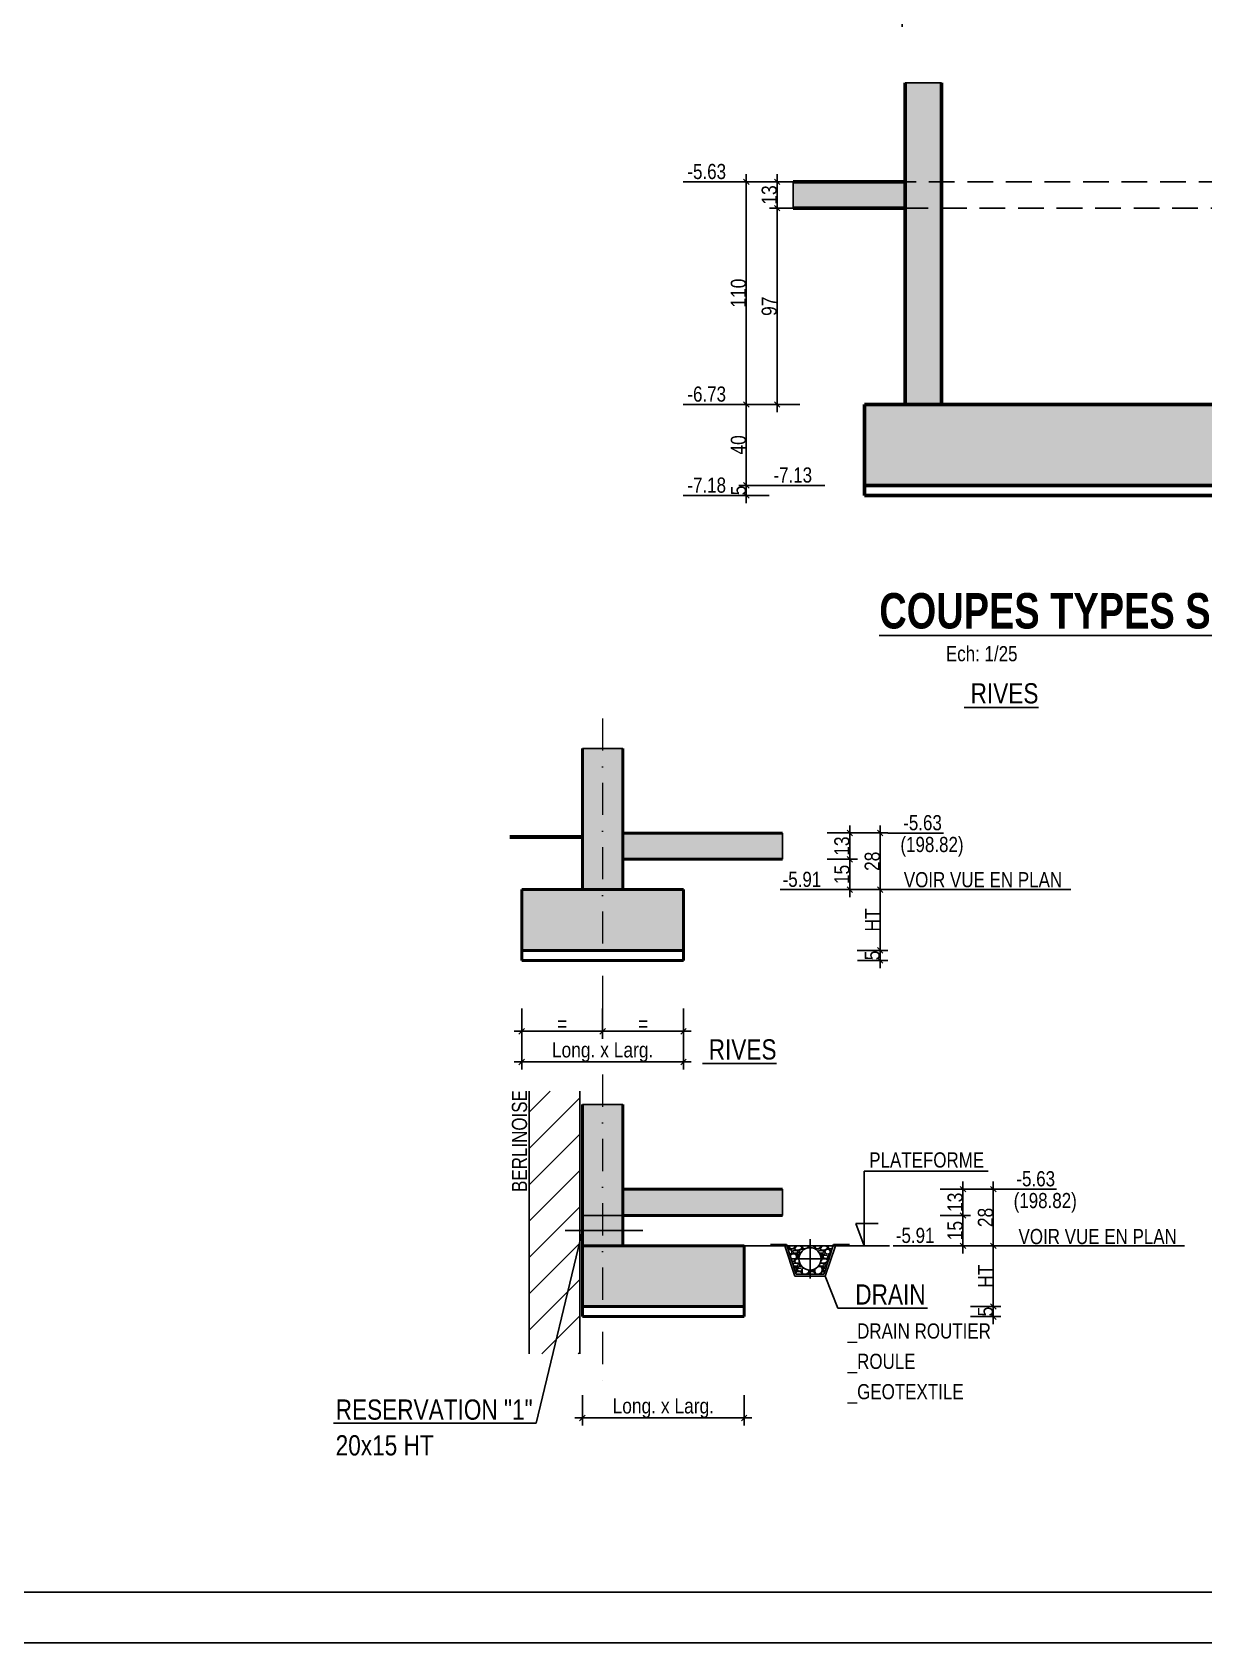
# Model space of a CAD drawing. Header units: centimetres. Extents: x -4990 to 114398, y -61489 to -12305.
# Drawn here: x 30354 to 31512, y -42944 to -41352 of the extents above; entities that cross this region are included whole.
import ezdxf
from ezdxf.enums import TextEntityAlignment as Align

# ---------------------------------------------------------------- set-up
doc = ezdxf.new("R2010")
doc.units = ezdxf.units.CM
doc.header["$LTSCALE"] = 0.5
for name, pattern in [('CACHEX2', [19.05, 12.7, -6.35]), ('TIRETPT2', [12.7, 6.35, -3.175, 0, -3.175]), ('TIRETPTX2', [50.8, 25.4, -12.7, 0, -12.7])]:
    doc.linetypes.add(name, pattern=pattern)
doc.layers.get('DEFPOINTS').update_dxf_attribs({"linetype": 'CONTINUOUS'})
for name, color, linetype in [('01_Cad_2', 5, 'CONTINUOUS'), ('01_cote_gen', 4, 'CONTINUOUS'), ('01_linteaux', 2, 'CONTINUOUS'), ('01_poch_murs', 253, 'CONTINUOUS'), ('01_poch_poteaux', 250, 'CONTINUOUS'), ('01_resv', 32, 'CONTINUOUS'), ('01_texte', 230, 'CONTINUOUS'), ('AA_COTES', 2, 'CONTINUOUS')]:
    doc.layers.add(name, color=color, linetype=linetype)
doc.layers.add('01_murs_coup', color=5, linetype='CONTINUOUS', lineweight=60)
doc.layers.add('01_tram_axes', color=2, linetype='TIRETPTX2', lineweight=9)
doc.styles.add('impact', font='impact.ttf')
doc.styles.add('MATTE_TXT', font='arial.ttf')
doc.styles.add('STYLE2', font='ARIALN.TTF')
doc.dimstyles.new('JB25', dxfattribs={"dimscale": 0.1, "dimtxt": 150, "dimasz": 15, "dimexe": 0.1, "dimexo": 0.1, "dimgap": 0.09, "dimtad": 1, "dimdec": 1, "dimlfac": 0.5, "dimdsep": 46, "dimtxsty": 'STYLE2', "dimblk1": 'BOND_G', "dimblk2": 'BOND_D', "dimsah": 1, "dimcen": 1.5, "dimdle": 0.01, "dimse1": 1, "dimse2": 1, "dimclrd": 4, "dimclre": 2, "dimclrt": 6, "dimazin": 2, "dimtfac": 2.333333, "dimtdec": 1, "dimtix": 1, "dimtmove": 2, "dimatfit": 3, "dimldrblk": 'BOND_G', "dimfxl": 1, "dimtolj": 1, "dimtzin": 0, "dimarcsym": 0})
doc.dimstyles.new('JB50', dxfattribs={"dimscale": 0.1, "dimtxt": 150, "dimasz": 15, "dimexe": 0.1, "dimexo": 0.1, "dimgap": 0.09, "dimtad": 1, "dimdec": 1, "dimdsep": 46, "dimtxsty": 'STYLE2', "dimblk1": 'BOND_G', "dimblk2": 'BOND_D', "dimsah": 1, "dimcen": 1.5, "dimdle": 0.01, "dimse1": 1, "dimse2": 1, "dimclrd": 4, "dimclre": 2, "dimclrt": 6, "dimazin": 2, "dimtfac": 2.333333, "dimtdec": 1, "dimtix": 1, "dimtmove": 2, "dimatfit": 3, "dimldrblk": 'BOND_G', "dimfxl": 1, "dimtolj": 1, "dimtzin": 0, "dimarcsym": 0})

# ---------------------------------------------------------------- blocks, each defined once
blk = doc.blocks.new('BOND_G')
at = {"layer": 'AA_COTES', "color": 0}
for p, q in [((0, -5), (0, 15)), ((5, 0), (-5, 0)), ((1.8, 1.8), (-1.8, -1.8))]:
    blk.add_line(p, q, dxfattribs=at)
blk = doc.blocks.new('BOND_D')
at = {"layer": 'AA_COTES', "color": 0}
for p, q in [((5, 0), (-5, 0)), ((-1.8, -1.8), (1.8, 1.8)), ((0, 5), (0, -15))]:
    blk.add_line(p, q, dxfattribs=at)
blk = doc.blocks.new('*D4045')
at = {"layer": '01_cote_gen', "color": 4, "lineweight": -2, "ltscale": 2, "transparency": 16777216}
blk.add_line((33571.6, -41339.4), (31215.7, -41339.4), dxfattribs=at)
at = {"layer": 'DEFPOINTS', "color": 0, "ltscale": 2}
for p in [(31214.2, -41317.8), (31214.2, -41339.4), (33573.1, -41366.1)]:
    blk.add_point(p, dxfattribs=at)
at = {"layer": '01_cote_gen', "color": 4, "lineweight": -2, "ltscale": 2, "transparency": 16777216, "xscale": 1.5, "yscale": 1.5, "zscale": 1.5, "rotation": 180}
blk.add_blockref('BOND_D', (31214.2, -41339.4), dxfattribs=at)
at = {"layer": '01_cote_gen', "color": 4, "lineweight": -2, "ltscale": 2, "transparency": 16777216, "xscale": 1.5, "yscale": 1.5, "zscale": 1.5}
blk.add_blockref('BOND_G', (33573.1, -41339.4), dxfattribs=at)
at = {"layer": '01_cote_gen', "color": 6, "ltscale": 2, "transparency": 16777216, "insert": (32393.7, -41331.7), "char_height": 15, "attachment_point": 5, "style": 'STYLE2'}
blk.add_mtext('\\A1;2359', dxfattribs=at)
blk = doc.blocks.new('*D4119')
at = {"layer": '01_poch_poteaux', "color": 4, "lineweight": -2, "transparency": 16777216}
blk.add_line((30996.5, -42339.8), (30919.5, -42339.8), dxfattribs=at)
at = {"layer": 'DEFPOINTS', "color": 0}
for p in [(30998, -42269.8), (30918, -42281.7), (30918, -42339.8)]:
    blk.add_point(p, dxfattribs=at)
at = {"layer": '01_poch_poteaux', "color": 4, "lineweight": -2, "transparency": 16777216, "xscale": 1.5, "yscale": 1.5, "zscale": 1.5, "rotation": 180}
blk.add_blockref('BOND_D', (30918, -42339.8), dxfattribs=at)
at = {"layer": '01_poch_poteaux', "color": 4, "lineweight": -2, "transparency": 16777216, "xscale": 1.5, "yscale": 1.5, "zscale": 1.5}
blk.add_blockref('BOND_G', (30998, -42339.8), dxfattribs=at)
at = {"layer": '01_poch_poteaux', "color": 6, "transparency": 16777216, "insert": (30958, -42332.3), "char_height": 15, "attachment_point": 5, "style": 'STYLE2'}
blk.add_mtext('\\A1;=', dxfattribs=at)
blk = doc.blocks.new('*D4120')
at = {"layer": '01_poch_poteaux', "color": 4, "lineweight": -2, "transparency": 16777216}
blk.add_line((30916.5, -42339.8), (30839.5, -42339.8), dxfattribs=at)
at = {"layer": 'DEFPOINTS', "color": 0}
for p in [(30918, -42269.8), (30838, -42281.7), (30838, -42339.8)]:
    blk.add_point(p, dxfattribs=at)
at = {"layer": '01_poch_poteaux', "color": 4, "lineweight": -2, "transparency": 16777216, "xscale": 1.5, "yscale": 1.5, "zscale": 1.5, "rotation": 180}
blk.add_blockref('BOND_D', (30838, -42339.8), dxfattribs=at)
at = {"layer": '01_poch_poteaux', "color": 4, "lineweight": -2, "transparency": 16777216, "xscale": 1.5, "yscale": 1.5, "zscale": 1.5}
blk.add_blockref('BOND_G', (30918, -42339.8), dxfattribs=at)
at = {"layer": '01_poch_poteaux', "color": 6, "transparency": 16777216, "insert": (30878, -42332.3), "char_height": 15, "attachment_point": 5, "style": 'STYLE2'}
blk.add_mtext('\\A1;=', dxfattribs=at)
blk = doc.blocks.new('*D4121')
at = {"layer": '01_cote_gen', "color": 4, "lineweight": -2, "transparency": 16777216}
blk.add_line((31162.3, -42145.3), (31162.3, -42168.3), dxfattribs=at)
at = {"layer": 'DEFPOINTS', "color": 0}
for p in [(31139.8, -42143.8), (31139.8, -42169.8), (31162.3, -42169.8)]:
    blk.add_point(p, dxfattribs=at)
at = {"layer": '01_cote_gen', "color": 4, "lineweight": -2, "transparency": 16777216, "xscale": 1.5, "yscale": 1.5, "zscale": 1.5}
for name, p, rotation in [('BOND_G', (31162.3, -42143.8), 90), ('BOND_D', (31162.3, -42169.8), 270)]:
    blk.add_blockref(name, p, dxfattribs=dict(at, rotation=rotation))
at = {"layer": '01_cote_gen', "color": 6, "transparency": 16777216, "insert": (31154.6, -42156.8), "char_height": 15, "attachment_point": 5, "rotation": 90, "style": 'STYLE2'}
blk.add_mtext('\\A1;13', dxfattribs=at)
blk = doc.blocks.new('*D4122')
at = {"layer": '01_cote_gen', "color": 4, "lineweight": -2, "transparency": 16777216}
blk.add_line((31162.3, -42171.3), (31162.3, -42198.3), dxfattribs=at)
at = {"layer": 'DEFPOINTS', "color": 0}
for p in [(31139.8, -42169.8), (31121.9, -42199.8), (31162.3, -42199.8)]:
    blk.add_point(p, dxfattribs=at)
at = {"layer": '01_cote_gen', "color": 4, "lineweight": -2, "transparency": 16777216, "xscale": 1.5, "yscale": 1.5, "zscale": 1.5}
for name, p, rotation in [('BOND_G', (31162.3, -42169.8), 90), ('BOND_D', (31162.3, -42199.8), 270)]:
    blk.add_blockref(name, p, dxfattribs=dict(at, rotation=rotation))
at = {"layer": '01_cote_gen', "color": 6, "transparency": 16777216, "insert": (31154.6, -42184.8), "char_height": 15, "attachment_point": 5, "rotation": 90, "style": 'STYLE2'}
blk.add_mtext('\\A1;15', dxfattribs=at)
blk = doc.blocks.new('*D4123')
at = {"layer": '01_cote_gen', "color": 4, "lineweight": -2, "transparency": 16777216}
blk.add_line((30996.5, -42370.1), (30839.5, -42370.1), dxfattribs=at)
at = {"layer": 'DEFPOINTS', "color": 0}
for p in [(30838, -42347.3), (30998, -42347.3), (30838, -42370.1)]:
    blk.add_point(p, dxfattribs=at)
at = {"layer": '01_cote_gen', "color": 4, "lineweight": -2, "transparency": 16777216, "xscale": 1.5, "yscale": 1.5, "zscale": 1.5, "rotation": 180}
blk.add_blockref('BOND_D', (30838, -42370.1), dxfattribs=at)
at = {"layer": '01_cote_gen', "color": 4, "lineweight": -2, "transparency": 16777216, "xscale": 1.5, "yscale": 1.5, "zscale": 1.5}
blk.add_blockref('BOND_G', (30998, -42370.1), dxfattribs=at)
at = {"layer": '01_cote_gen', "color": 6, "transparency": 16777216, "insert": (30918, -42360.4), "char_height": 15, "attachment_point": 5, "style": 'STYLE2'}
blk.add_mtext('\\A1;Long. x Larg.', dxfattribs=at)
blk = doc.blocks.new('*D4124')
at = {"layer": '01_cote_gen', "color": 4, "lineweight": -2, "transparency": 16777216}
blk.add_line((31192.3, -42261.3), (31192.3, -42268.3), dxfattribs=at)
at = {"layer": 'DEFPOINTS', "color": 0}
for p in [(31151.9, -42259.8), (31151.9, -42269.8), (31192.3, -42269.8)]:
    blk.add_point(p, dxfattribs=at)
at = {"layer": '01_cote_gen', "color": 4, "lineweight": -2, "transparency": 16777216, "xscale": 1.5, "yscale": 1.5, "zscale": 1.5}
for name, p, rotation in [('BOND_G', (31192.3, -42259.8), 90), ('BOND_D', (31192.3, -42269.8), 270)]:
    blk.add_blockref(name, p, dxfattribs=dict(at, rotation=rotation))
at = {"layer": '01_cote_gen', "color": 6, "transparency": 16777216, "insert": (31184.6, -42264.8), "char_height": 15, "attachment_point": 5, "rotation": 90, "style": 'STYLE2'}
blk.add_mtext('\\A1;5', dxfattribs=at)
blk = doc.blocks.new('*D4125')
at = {"layer": '01_cote_gen', "color": 4, "lineweight": -2, "transparency": 16777216}
blk.add_line((31192.3, -42201.3), (31192.3, -42258.3), dxfattribs=at)
at = {"layer": 'DEFPOINTS', "color": 0}
for p in [(31169.8, -42199.8), (31169.8, -42259.8), (31192.3, -42259.8)]:
    blk.add_point(p, dxfattribs=at)
at = {"layer": '01_cote_gen', "color": 4, "lineweight": -2, "transparency": 16777216, "xscale": 1.5, "yscale": 1.5, "zscale": 1.5}
for name, p, rotation in [('BOND_G', (31192.3, -42199.8), 90), ('BOND_D', (31192.3, -42259.8), 270)]:
    blk.add_blockref(name, p, dxfattribs=dict(at, rotation=rotation))
at = {"layer": '01_cote_gen', "color": 6, "transparency": 16777216, "insert": (31184.8, -42229.8), "char_height": 15, "attachment_point": 5, "rotation": 90, "style": 'STYLE2'}
blk.add_mtext('\\A1;HT', dxfattribs=at)
blk = doc.blocks.new('*D4126')
at = {"layer": '01_cote_gen', "color": 4, "lineweight": -2, "transparency": 16777216}
blk.add_line((31192.3, -42145.3), (31192.3, -42198.3), dxfattribs=at)
at = {"layer": 'DEFPOINTS', "color": 0}
for p in [(31169.8, -42143.8), (31178.8, -42199.8), (31192.3, -42199.8)]:
    blk.add_point(p, dxfattribs=at)
at = {"layer": '01_cote_gen', "color": 4, "lineweight": -2, "transparency": 16777216, "xscale": 1.5, "yscale": 1.5, "zscale": 1.5}
for name, p, rotation in [('BOND_G', (31192.3, -42143.8), 90), ('BOND_D', (31192.3, -42199.8), 270)]:
    blk.add_blockref(name, p, dxfattribs=dict(at, rotation=rotation))
at = {"layer": '01_cote_gen', "color": 6, "transparency": 16777216, "insert": (31184.6, -42171.8), "char_height": 15, "attachment_point": 5, "rotation": 90, "style": 'STYLE2'}
blk.add_mtext('\\A1;28', dxfattribs=at)
blk = doc.blocks.new('*D4127')
at = {"layer": '01_cote_gen', "color": 4, "lineweight": -2, "transparency": 16777216}
blk.add_line((31274.2, -42497.3), (31274.2, -42520.3), dxfattribs=at)
at = {"layer": 'DEFPOINTS', "color": 0}
for p in [(31251.7, -42495.8), (31251.7, -42521.8), (31274.2, -42521.8)]:
    blk.add_point(p, dxfattribs=at)
at = {"layer": '01_cote_gen', "color": 4, "lineweight": -2, "transparency": 16777216, "xscale": 1.5, "yscale": 1.5, "zscale": 1.5}
for name, p, rotation in [('BOND_G', (31274.2, -42495.8), 90), ('BOND_D', (31274.2, -42521.8), 270)]:
    blk.add_blockref(name, p, dxfattribs=dict(at, rotation=rotation))
at = {"layer": '01_cote_gen', "color": 6, "transparency": 16777216, "insert": (31266.5, -42508.8), "char_height": 15, "attachment_point": 5, "rotation": 90, "style": 'STYLE2'}
blk.add_mtext('\\A1;13', dxfattribs=at)
blk = doc.blocks.new('*D4128')
at = {"layer": '01_cote_gen', "color": 4, "lineweight": -2, "transparency": 16777216}
blk.add_line((31274.2, -42523.3), (31274.2, -42550.3), dxfattribs=at)
at = {"layer": 'DEFPOINTS', "color": 0}
for p in [(31251.7, -42521.8), (31233.8, -42551.8), (31274.2, -42551.8)]:
    blk.add_point(p, dxfattribs=at)
at = {"layer": '01_cote_gen', "color": 4, "lineweight": -2, "transparency": 16777216, "xscale": 1.5, "yscale": 1.5, "zscale": 1.5}
for name, p, rotation in [('BOND_G', (31274.2, -42521.8), 90), ('BOND_D', (31274.2, -42551.8), 270)]:
    blk.add_blockref(name, p, dxfattribs=dict(at, rotation=rotation))
at = {"layer": '01_cote_gen', "color": 6, "transparency": 16777216, "insert": (31266.5, -42536.8), "char_height": 15, "attachment_point": 5, "rotation": 90, "style": 'STYLE2'}
blk.add_mtext('\\A1;15', dxfattribs=at)
blk = doc.blocks.new('*D4129')
at = {"layer": '01_cote_gen', "color": 4, "lineweight": -2, "transparency": 16777216}
blk.add_line((31056.5, -42722), (30899.5, -42722), dxfattribs=at)
at = {"layer": 'DEFPOINTS', "color": 0}
for p in [(30898, -42699.2), (31058, -42699.2), (30898, -42722)]:
    blk.add_point(p, dxfattribs=at)
at = {"layer": '01_cote_gen', "color": 4, "lineweight": -2, "transparency": 16777216, "xscale": 1.5, "yscale": 1.5, "zscale": 1.5, "rotation": 180}
blk.add_blockref('BOND_D', (30898, -42722), dxfattribs=at)
at = {"layer": '01_cote_gen', "color": 4, "lineweight": -2, "transparency": 16777216, "xscale": 1.5, "yscale": 1.5, "zscale": 1.5}
blk.add_blockref('BOND_G', (31058, -42722), dxfattribs=at)
at = {"layer": '01_cote_gen', "color": 6, "transparency": 16777216, "insert": (30978, -42712.3), "char_height": 15, "attachment_point": 5, "style": 'STYLE2'}
blk.add_mtext('\\A1;Long. x Larg.', dxfattribs=at)
blk = doc.blocks.new('*D4130')
at = {"layer": '01_cote_gen', "color": 4, "lineweight": -2, "transparency": 16777216}
blk.add_line((31304.2, -42613.3), (31304.2, -42620.3), dxfattribs=at)
at = {"layer": 'DEFPOINTS', "color": 0}
for p in [(31263.8, -42611.8), (31263.8, -42621.8), (31304.2, -42621.8)]:
    blk.add_point(p, dxfattribs=at)
at = {"layer": '01_cote_gen', "color": 4, "lineweight": -2, "transparency": 16777216, "xscale": 1.5, "yscale": 1.5, "zscale": 1.5}
for name, p, rotation in [('BOND_G', (31304.2, -42611.8), 90), ('BOND_D', (31304.2, -42621.8), 270)]:
    blk.add_blockref(name, p, dxfattribs=dict(at, rotation=rotation))
at = {"layer": '01_cote_gen', "color": 6, "transparency": 16777216, "insert": (31296.5, -42616.8), "char_height": 15, "attachment_point": 5, "rotation": 90, "style": 'STYLE2'}
blk.add_mtext('\\A1;5', dxfattribs=at)
blk = doc.blocks.new('*D4131')
at = {"layer": '01_cote_gen', "color": 4, "lineweight": -2, "transparency": 16777216}
blk.add_line((31304.2, -42553.3), (31304.2, -42610.3), dxfattribs=at)
at = {"layer": 'DEFPOINTS', "color": 0}
for p in [(31281.7, -42551.8), (31281.7, -42611.8), (31304.2, -42611.8)]:
    blk.add_point(p, dxfattribs=at)
at = {"layer": '01_cote_gen', "color": 4, "lineweight": -2, "transparency": 16777216, "xscale": 1.5, "yscale": 1.5, "zscale": 1.5}
for name, p, rotation in [('BOND_G', (31304.2, -42551.8), 90), ('BOND_D', (31304.2, -42611.8), 270)]:
    blk.add_blockref(name, p, dxfattribs=dict(at, rotation=rotation))
at = {"layer": '01_cote_gen', "color": 6, "transparency": 16777216, "insert": (31296.7, -42581.8), "char_height": 15, "attachment_point": 5, "rotation": 90, "style": 'STYLE2'}
blk.add_mtext('\\A1;HT', dxfattribs=at)
blk = doc.blocks.new('*D4132')
at = {"layer": '01_cote_gen', "color": 4, "lineweight": -2, "transparency": 16777216}
blk.add_line((31304.2, -42497.3), (31304.2, -42550.3), dxfattribs=at)
at = {"layer": 'DEFPOINTS', "color": 0}
for p in [(31281.7, -42495.8), (31290.7, -42551.8), (31304.2, -42551.8)]:
    blk.add_point(p, dxfattribs=at)
at = {"layer": '01_cote_gen', "color": 4, "lineweight": -2, "transparency": 16777216, "xscale": 1.5, "yscale": 1.5, "zscale": 1.5}
for name, p, rotation in [('BOND_G', (31304.2, -42495.8), 90), ('BOND_D', (31304.2, -42551.8), 270)]:
    blk.add_blockref(name, p, dxfattribs=dict(at, rotation=rotation))
at = {"layer": '01_cote_gen', "color": 6, "transparency": 16777216, "insert": (31296.5, -42523.8), "char_height": 15, "attachment_point": 5, "rotation": 90, "style": 'STYLE2'}
blk.add_mtext('\\A1;28', dxfattribs=at)
blk = doc.blocks.new('*D4193')
at = {"layer": '01_cote_gen', "color": 4, "lineweight": -2, "ltscale": 2, "transparency": 16777216}
blk.add_line((31090.5, -41524.7), (31090.5, -41501.7), dxfattribs=at)
at = {"layer": 'DEFPOINTS', "color": 0, "ltscale": 2}
for p in [(31090.5, -41500.2), (31106.5, -41500.2), (31106.5, -41526.2)]:
    blk.add_point(p, dxfattribs=at)
at = {"layer": '01_cote_gen', "color": 4, "lineweight": -2, "ltscale": 2, "transparency": 16777216, "xscale": 1.5, "yscale": 1.5, "zscale": 1.5}
for name, p, rotation in [('BOND_D', (31090.5, -41500.2), 90), ('BOND_G', (31090.5, -41526.2), 270)]:
    blk.add_blockref(name, p, dxfattribs=dict(at, rotation=rotation))
at = {"layer": '01_cote_gen', "color": 6, "ltscale": 2, "transparency": 16777216, "insert": (31082.8, -41513.2), "char_height": 15, "attachment_point": 5, "rotation": 90, "style": 'STYLE2'}
blk.add_mtext('\\A1;13', dxfattribs=at)
blk = doc.blocks.new('*D4194')
at = {"layer": '01_cote_gen', "color": 4, "lineweight": -2, "ltscale": 2, "transparency": 16777216}
blk.add_line((31090.5, -41718.7), (31090.5, -41527.7), dxfattribs=at)
at = {"layer": 'DEFPOINTS', "color": 0, "ltscale": 2}
for p in [(31090.5, -41526.2), (31176.9, -41526.2), (31176.9, -41720.2)]:
    blk.add_point(p, dxfattribs=at)
at = {"layer": '01_cote_gen', "color": 4, "lineweight": -2, "ltscale": 2, "transparency": 16777216, "xscale": 1.5, "yscale": 1.5, "zscale": 1.5}
for name, p, rotation in [('BOND_D', (31090.5, -41526.2), 90), ('BOND_G', (31090.5, -41720.2), 270)]:
    blk.add_blockref(name, p, dxfattribs=dict(at, rotation=rotation))
at = {"layer": '01_cote_gen', "color": 6, "ltscale": 2, "transparency": 16777216, "insert": (31082.8, -41623.2), "char_height": 15, "attachment_point": 5, "rotation": 90, "style": 'STYLE2'}
blk.add_mtext('\\A1;97', dxfattribs=at)
blk = doc.blocks.new('*D4195')
at = {"layer": '01_cote_gen', "color": 4, "lineweight": -2, "ltscale": 2, "transparency": 16777216}
blk.add_line((31060, -41718.7), (31060, -41501.7), dxfattribs=at)
at = {"layer": 'DEFPOINTS', "color": 0, "ltscale": 2}
for p in [(31060, -41500.2), (31176.9, -41500.2), (31176.9, -41720.2)]:
    blk.add_point(p, dxfattribs=at)
at = {"layer": '01_cote_gen', "color": 4, "lineweight": -2, "ltscale": 2, "transparency": 16777216, "xscale": 1.5, "yscale": 1.5, "zscale": 1.5}
for name, p, rotation in [('BOND_D', (31060, -41500.2), 90), ('BOND_G', (31060, -41720.2), 270)]:
    blk.add_blockref(name, p, dxfattribs=dict(at, rotation=rotation))
at = {"layer": '01_cote_gen', "color": 6, "ltscale": 2, "transparency": 16777216, "insert": (31052.3, -41610.2), "char_height": 15, "attachment_point": 5, "rotation": 90, "style": 'STYLE2'}
blk.add_mtext('\\A1;110', dxfattribs=at)
blk = doc.blocks.new('*D4196')
at = {"layer": '01_cote_gen', "color": 4, "lineweight": -2, "ltscale": 2, "transparency": 16777216}
blk.add_line((31060, -41798.7), (31060, -41721.7), dxfattribs=at)
at = {"layer": 'DEFPOINTS', "color": 0, "ltscale": 2}
for p in [(31060, -41720.2), (31176.9, -41720.2), (31176.9, -41800.2)]:
    blk.add_point(p, dxfattribs=at)
at = {"layer": '01_cote_gen', "color": 4, "lineweight": -2, "ltscale": 2, "transparency": 16777216, "xscale": 1.5, "yscale": 1.5, "zscale": 1.5}
for name, p, rotation in [('BOND_D', (31060, -41720.2), 90), ('BOND_G', (31060, -41800.2), 270)]:
    blk.add_blockref(name, p, dxfattribs=dict(at, rotation=rotation))
at = {"layer": '01_cote_gen', "color": 6, "ltscale": 2, "transparency": 16777216, "insert": (31052.3, -41760.2), "char_height": 15, "attachment_point": 5, "rotation": 90, "style": 'STYLE2'}
blk.add_mtext('\\A1;40', dxfattribs=at)
blk = doc.blocks.new('*D4197')
at = {"layer": '01_cote_gen', "color": 4, "lineweight": -2, "ltscale": 2, "transparency": 16777216}
blk.add_line((31060, -41808.7), (31060, -41801.7), dxfattribs=at)
at = {"layer": 'DEFPOINTS', "color": 0, "ltscale": 2}
for p in [(31060, -41800.2), (31176.9, -41800.2), (31176.9, -41810.2)]:
    blk.add_point(p, dxfattribs=at)
at = {"layer": '01_cote_gen', "color": 4, "lineweight": -2, "ltscale": 2, "transparency": 16777216, "xscale": 1.5, "yscale": 1.5, "zscale": 1.5}
for name, p, rotation in [('BOND_D', (31060, -41800.2), 90), ('BOND_G', (31060, -41810.2), 270)]:
    blk.add_blockref(name, p, dxfattribs=dict(at, rotation=rotation))
at = {"layer": '01_cote_gen', "color": 6, "ltscale": 2, "transparency": 16777216, "insert": (31052.4, -41805.2), "char_height": 15, "attachment_point": 5, "rotation": 90, "style": 'STYLE2'}
blk.add_mtext('\\A1;5', dxfattribs=at)

msp = doc.modelspace()

# ---------------------------------------------------------------- hatches: boundary and pattern name
at = {"layer": '01_poch_murs', "ltscale": 2}
h = msp.add_hatch(color=256, dxfattribs=at)
h.dxf.hatch_style = 1
h.paths.add_polyline_path([(32005.5, -41500.183), (31658.902, -41500.183), (31658.902, -41526.183), (32005.5, -41526.183)])
h.paths.add_polyline_path([(31658.902, -41500.183), (31646.902, -41500.183), (31646.902, -41514.183), (31622.902, -41514.183), (31622.902, -41526.183), (31658.902, -41526.183)])
h.paths.add_polyline_path([(31658.902, -41526.183), (31622.902, -41526.183), (31622.902, -41720.183), (31658.902, -41720.183)])
h.paths.add_polyline_path([(31698.902, -41720.183), (31176.905, -41720.183), (31176.905, -41800.183), (31698.902, -41800.183)])
h.paths.add_polyline_path([(31252.904, -41526.183), (31216.905, -41526.183), (31216.905, -41720.183), (31252.904, -41720.183)])
h.paths.add_polyline_path([(31252.904, -41500.183), (31216.905, -41500.183), (31216.905, -41526.183), (31252.904, -41526.183)])
h.paths.add_polyline_path([(31252.904, -41402.346), (31216.905, -41402.346), (31216.905, -41500.183), (31252.904, -41500.183)])
h.paths.add_polyline_path([(31216.905, -41500.183), (31106.5, -41500.183), (31106.5, -41526.183), (31216.905, -41526.183)])
h = msp.add_hatch(color=256, dxfattribs=at)
h.dxf.hatch_style = 1
h.paths.add_polyline_path([(31095.942, -42143.815), (30938.035, -42143.814), (30938.035, -42169.814), (31095.942, -42169.815)])
h.paths.add_polyline_path([(30938.035, -42060.223), (30898.035, -42060.223), (30898.035, -42199.811), (30938.035, -42199.811)])
h.paths.add_polyline_path([(30998.035, -42199.811), (30838.035, -42199.811), (30838.035, -42259.811), (30998.035, -42259.811)])
h.paths.add_polyline_path([(31095.942, -42495.76), (30938.035, -42495.759), (30938.035, -42521.759), (31095.942, -42521.76)])
h.paths.add_polyline_path([(30938.035, -42412.168), (30898.035, -42412.168), (30898.035, -42551.757), (30938.035, -42551.757)])
h.paths.add_polyline_path([(31058.035, -42551.757), (30898.035, -42551.757), (30898.035, -42611.757), (31058.035, -42611.757)])
h = msp.add_hatch(dxfattribs=at)
h.set_pattern_fill('ANSI31', color=256, scale=8)
h.set_pattern_definition([(45, (-265.052, 0), (-17.960512, 17.960512), [])])
h.paths.add_polyline_path([(30895.544, -42399.068), (30845.544, -42399.068), (30845.544, -42658.739), (30895.544, -42658.739)])
at = {"layer": '01_poch_murs'}
h = msp.add_hatch(dxfattribs=at)
h.set_pattern_fill('GRAVEL', color=256, scale=0.5)
h.paths.add_polyline_path([(31123.035, -42553.757), (31123.035, -42551.757), (31100.143, -42551.757), (31104.476, -42564.757), (31112.035, -42564.757, -0.41421356)])
h.paths.add_polyline_path([(31145.927, -42551.757), (31123.035, -42551.757), (31123.035, -42553.757, -0.41421356), (31134.035, -42564.757), (31141.593, -42564.757)])
h.paths.add_polyline_path([(31141.593, -42564.757), (31134.035, -42564.757, -0.41421356), (31123.035, -42575.757), (31123.035, -42579.757), (31136.593, -42579.757)])
h.paths.add_polyline_path([(31123.035, -42575.757, -0.41421356), (31112.035, -42564.757), (31104.476, -42564.757), (31109.476, -42579.757), (31123.035, -42579.757)])

# ---------------------------------------------------------------- linework, layer by layer
at = {"layer": '01_Cad_2', "color": 2}
msp.add_line((33002.925, -42894.196), (28162.925, -42894.196), dxfattribs=at)
at = {"layer": '01_Cad_2'}
msp.add_line((33345.558, -42944.196), (28112.925, -42944.196), dxfattribs=at)
at = {"layer": '01_linteaux', "linetype": 'CACHEX2', "ltscale": 4}
for p, q in [((31646.902, -41500.183), (31216.905, -41500.183)), ((31658.902, -41526.183), (31216.905, -41526.183))]:
    msp.add_line(p, q, dxfattribs=at)
at = {"layer": '01_linteaux'}
for p, q in [((30845.544, -42399.068), (30845.544, -42658.739)), ((30895.544, -42399.068), (30895.544, -42658.739)), ((31099.721, -42550.492), (31083.978, -42550.492)), ((31099.721, -42550.492), (31109.476, -42579.757)), ((31123.035, -42584.233), (31123.035, -42545.28)), ((31146.348, -42550.492), (31136.593, -42579.757)), ((31146.348, -42550.492), (31162.092, -42550.492)), ((31058.035, -42551.757), (31201.615, -42551.757)), ((31098.035, -42551.757), (31108.035, -42581.757)), ((31103.558, -42564.757), (31142.511, -42564.757)), ((31148.035, -42551.757), (31138.035, -42581.757)), ((31108.035, -42581.757), (31138.035, -42581.757)), ((31109.476, -42579.757), (31136.593, -42579.757))]:
    msp.add_line(p, q, dxfattribs=at)
at = {"layer": '01_linteaux', "const_width": 4}
msp.add_lwpolyline([(30898.035, -42147.684), (30826.106, -42147.684)], dxfattribs=at)
at = {"layer": '01_linteaux'}
msp.add_circle((31123.035, -42564.757), 11, dxfattribs=at)
at = {"layer": '01_murs_coup'}
for p, q in [((31216.905, -41402.346), (31216.905, -41720.183)), ((31252.904, -41402.346), (31252.904, -41720.183)), ((31106.5, -41500.183), (31216.905, -41500.183)), ((31106.5, -41526.183), (31216.905, -41526.183)), ((31176.905, -41720.183), (31698.902, -41720.183)), ((31176.905, -41720.183), (31176.905, -41810.183)), ((31176.905, -41800.183), (31698.902, -41800.183)), ((31176.905, -41810.183), (31698.902, -41810.183))]:
    msp.add_line(p, q, dxfattribs=at)
at = {"layer": '01_murs_coup', "linetype": 'Continuous', "lineweight": 50}
for p, q in [((30898.035, -42199.811), (30898.035, -42060.223)), ((30938.035, -42199.811), (30938.035, -42060.223)), ((30938.035, -42143.814), (31095.942, -42143.815)), ((30938.035, -42169.814), (31095.942, -42169.815)), ((30998.035, -42199.811), (30838.035, -42199.811)), ((30838.035, -42199.811), (30838.035, -42269.811)), ((30998.035, -42269.811), (30998.035, -42199.811)), ((30998.035, -42259.811), (30838.035, -42259.811)), ((30998.035, -42269.811), (30838.035, -42269.811)), ((30898.035, -42551.757), (30898.035, -42412.168)), ((30938.035, -42551.757), (30938.035, -42412.168)), ((30938.035, -42495.759), (31095.942, -42495.76)), ((30938.035, -42521.759), (31095.942, -42521.76)), ((31058.035, -42551.757), (30898.035, -42551.757)), ((30898.035, -42551.757), (30898.035, -42621.757)), ((31058.035, -42621.757), (31058.035, -42551.757)), ((31058.035, -42611.757), (30898.035, -42611.757)), ((31058.035, -42621.757), (30898.035, -42621.757))]:
    msp.add_line(p, q, dxfattribs=at)
at = {"layer": '01_poch_murs', "ltscale": 2}
for p, q in [((31252.904, -41402.346), (31216.905, -41402.346)), ((31106.5, -41526.183), (31106.5, -41500.183)), ((30898.035, -42060.223), (30938.035, -42060.223)), ((30898.035, -42412.168), (30938.035, -42412.168))]:
    msp.add_line(p, q, dxfattribs=at)
at = {"layer": '01_poch_murs'}
for p, q in [((31095.942, -42143.815), (31095.942, -42169.815)), ((31095.942, -42495.76), (31095.942, -42521.76))]:
    msp.add_line(p, q, dxfattribs=at)
at = {"layer": '01_resv', "ltscale": 2}
for p, q in [((30938.035, -42521.759), (30898.035, -42521.759)), ((30957.86, -42536.759), (30881.097, -42536.759))]:
    msp.add_line(p, q, dxfattribs=at)
msp.add_solid([(30898.035, -42521.759), (30938.035, -42521.759), (30938.035, -42551.757), (30898.035, -42551.757)], dxfattribs=at)
at = {"layer": '01_texte'}
for p, q in [((30997.456, -41500.183), (31052.5, -41500.183)), ((30997.456, -41720.183), (31052.5, -41720.183)), ((31082.5, -41800.183), (31137.544, -41800.183)), ((30997.456, -41810.183), (31052.5, -41810.183)), ((31199.765, -42143.815), (31254.809, -42143.815)), ((31093.427, -42199.811), (31139.779, -42199.811)), ((31199.161, -42199.811), (31380.79, -42199.811)), ((31176.545, -42551.757), (31176.545, -42478.109)), ((31176.545, -42478.109), (31298.957, -42478.109)), ((31311.687, -42495.76), (31366.731, -42495.76)), ((31176.545, -42551.757), (31168.358, -42529.751)), ((31168.358, -42529.751), (31190.465, -42529.751)), ((30898.035, -42536.759), (30852.402, -42727.025)), ((31205.348, -42551.757), (31251.701, -42551.757)), ((31311.687, -42551.757), (31493.316, -42551.757)), ((31138.035, -42581.757), (31150.428, -42613.3)), ((31150.428, -42613.3), (31239.272, -42613.3)), ((30852.402, -42727.025), (30651.94, -42727.025))]:
    msp.add_line(p, q, dxfattribs=at)
at = {"layer": '01_tram_axes', "linetype": 'TIRETPT2', "ltscale": 10}
for p, q in [((30918.035, -42030.637), (30918.035, -42347.274)), ((30918.035, -42382.582), (30918.035, -42699.22))]:
    msp.add_line(p, q, dxfattribs=at)

# ---------------------------------------------------------------- block references
at = {"layer": '01_cote_gen', "color": 4, "xscale": 1.5, "yscale": 1.5, "zscale": 1.5}
for name, p, rotation in [('BOND_G', (31162.279, -42199.811), 90), ('BOND_D', (31192.265, -42259.811), 270), ('BOND_G', (31274.201, -42551.757), 90), ('BOND_D', (31304.187, -42611.757), 270)]:
    msp.add_blockref(name, p, dxfattribs=dict(at, rotation=rotation))

# ---------------------------------------------------------------- texts
at = {"layer": '01_texte', "style": 'MATTE_TXT', "width": 0.8}
for s, height, p in [('-5.63', 15, (31020.896, -41501.959)), ('-6.73', 15, (31020.896, -41721.959)), ('-7.13', 15, (31105.94, -41801.959)), ('-7.18', 15, (31020.896, -41811.959)), ('Ech: 1/25', 15, (31292.717, -41978.548)), ('%%U RIVES', 20, (31312.159, -42021.738)), ('-5.63', 15, (31234.205, -42145.591)), ('(198.82)', 15, (31243.58, -42167.146)), ('-5.91', 15, (31115.018, -42201.587)), ('VOIR VUE EN PLAN', 15, (31293.98, -42201.965)), ('%%U RIVES', 20, (31053.254, -42373.683)), ('-5.63', 15, (31346.126, -42497.536)), ('(198.82)', 15, (31355.501, -42519.092)), ('-5.91', 15, (31226.939, -42553.532)), ('VOIR VUE EN PLAN', 15, (31407.353, -42554.661))]:
    msp.add_text(s, height=height, dxfattribs=at).set_placement(p, align=Align.BOTTOM_CENTER)
at = {"layer": '01_texte', "style": 'impact'}
msp.add_text('%%UCOUPES TYPES SEMELLES FILANTES', height=35, dxfattribs=at).set_placement((31540.876, -41952.181), align=Align.BOTTOM_CENTER)
at = {"layer": '01_texte', "style": 'MATTE_TXT', "width": 0.8}
msp.add_text('BERLINOISE', height=15, rotation=90, dxfattribs=at).set_placement((30847.799, -42448.27), align=Align.BOTTOM_CENTER)
for s, height, p in [('PLATEFORME', 15, (31181.538, -42478.942)), ('DRAIN', 20, (31167.732, -42615.896)), ('_DRAIN ROUTIER', 15, (31160.249, -42648.016)), ('_ROULE', 15, (31160.249, -42678.016)), ('_GEOTEXTILE', 15, (31160.249, -42708.016)), ('RESERVATION "1"', 20, (30654.12, -42729.704)), ('20x15 HT', 20, (30654.12, -42765.013))]:
    msp.add_text(s, height=height, dxfattribs=at).set_placement(p, align=Align.BOTTOM_LEFT)

# ---------------------------------------------------------------- dimensions: what is measured, and where the dimension line sits
at = {"layer": '01_cote_gen', "ltscale": 2}
dim = msp.add_linear_dim(base=(31214.17, -41339.366), p1=(33573.133, -41366.089), p2=(31214.17, -41317.786), dimstyle='JB50', dxfattribs=at)
dim.commit()
dim.dimension.update_dxf_attribs({"geometry": '*D4045', "text_midpoint": (32393.652, -41331.699)})
for base, p1, p2, picture, middle in [((31060, -41500.183), (31176.905, -41720.183), (31176.905, -41500.183), '*D4195', (31052.332, -41610.183)), ((31090.5, -41500.183), (31106.5, -41526.183), (31106.5, -41500.183), '*D4193', (31082.832, -41513.183)), ((31090.5, -41526.183), (31176.905, -41720.183), (31176.905, -41526.183), '*D4194', (31082.832, -41623.183)), ((31060, -41720.183), (31176.905, -41800.183), (31176.905, -41720.183), '*D4196', (31052.332, -41760.183)), ((31060, -41800.183), (31176.905, -41810.183), (31176.905, -41800.183), '*D4197', (31052.363, -41805.183))]:
    dim = msp.add_linear_dim(base=base, p1=p1, p2=p2, angle=90, dimstyle='JB25', dxfattribs=at)
    dim.commit()
    dim.dimension.update_dxf_attribs({"geometry": picture, "text_midpoint": middle})
at = {"layer": '01_cote_gen'}
for base, p1, p2, picture, middle in [((31162.279, -42169.815), (31139.779, -42143.815), (31139.779, -42169.815), '*D4121', (31154.612, -42156.815)), ((31192.265, -42199.811), (31169.779, -42143.815), (31178.77, -42199.811), '*D4126', (31184.598, -42171.813)), ((31162.279, -42199.811), (31139.779, -42169.815), (31121.872, -42199.811), '*D4122', (31154.612, -42184.813)), ((31192.265, -42269.811), (31151.858, -42259.811), (31151.858, -42269.811), '*D4124', (31184.628, -42264.811)), ((31274.201, -42521.76), (31251.701, -42495.76), (31251.701, -42521.76), '*D4127', (31266.533, -42508.76)), ((31304.187, -42551.757), (31281.701, -42495.76), (31290.691, -42551.757), '*D4132', (31296.519, -42523.758)), ((31274.201, -42551.757), (31251.701, -42521.76), (31233.793, -42551.757), '*D4128', (31266.533, -42536.758)), ((31304.187, -42621.757), (31263.779, -42611.757), (31263.779, -42621.757), '*D4130', (31296.55, -42616.757))]:
    dim = msp.add_linear_dim(base=base, p1=p1, p2=p2, angle=90, dimstyle='JB25', dxfattribs=at)
    dim.commit()
    dim.dimension.update_dxf_attribs({"geometry": picture, "text_midpoint": middle})
for base, p1, p2, picture, middle in [((31192.265, -42259.811), (31169.765, -42199.811), (31169.765, -42259.811), '*D4125', (31184.756, -42229.811)), ((31304.187, -42611.757), (31281.687, -42551.757), (31281.687, -42611.757), '*D4131', (31296.678, -42581.757))]:
    dim = msp.add_linear_dim(base=base, p1=p1, p2=p2, angle=90, text='HT', dimstyle='JB25', dxfattribs=at)
    dim.commit()
    dim.dimension.update_dxf_attribs({"geometry": picture, "text_midpoint": middle})
for base, p1, p2, picture, middle in [((30838.035, -42370.083), (30998.035, -42347.274), (30838.035, -42347.274), '*D4123', (30918.035, -42360.369)), ((30898.035, -42722.028), (31058.035, -42699.22), (30898.035, -42699.22), '*D4129', (30978.035, -42712.314))]:
    dim = msp.add_linear_dim(base=base, p1=p1, p2=p2, text='Long. x Larg.', dimstyle='JB25', dxfattribs=at)
    dim.commit()
    dim.dimension.update_dxf_attribs({"geometry": picture, "text_midpoint": middle})
at = {"layer": '01_poch_poteaux'}
for base, p1, p2, picture, middle in [((30838.035, -42339.774), (30918.035, -42269.811), (30838.035, -42281.719), '*D4120', (30878.035, -42332.265)), ((30918.035, -42339.774), (30998.035, -42269.811), (30918.035, -42281.719), '*D4119', (30958.035, -42332.265))]:
    dim = msp.add_linear_dim(base=base, p1=p1, p2=p2, text='=', dimstyle='JB25', dxfattribs=at)
    dim.commit()
    dim.dimension.update_dxf_attribs({"geometry": picture, "text_midpoint": middle})

doc.saveas('drawing.dxf')
